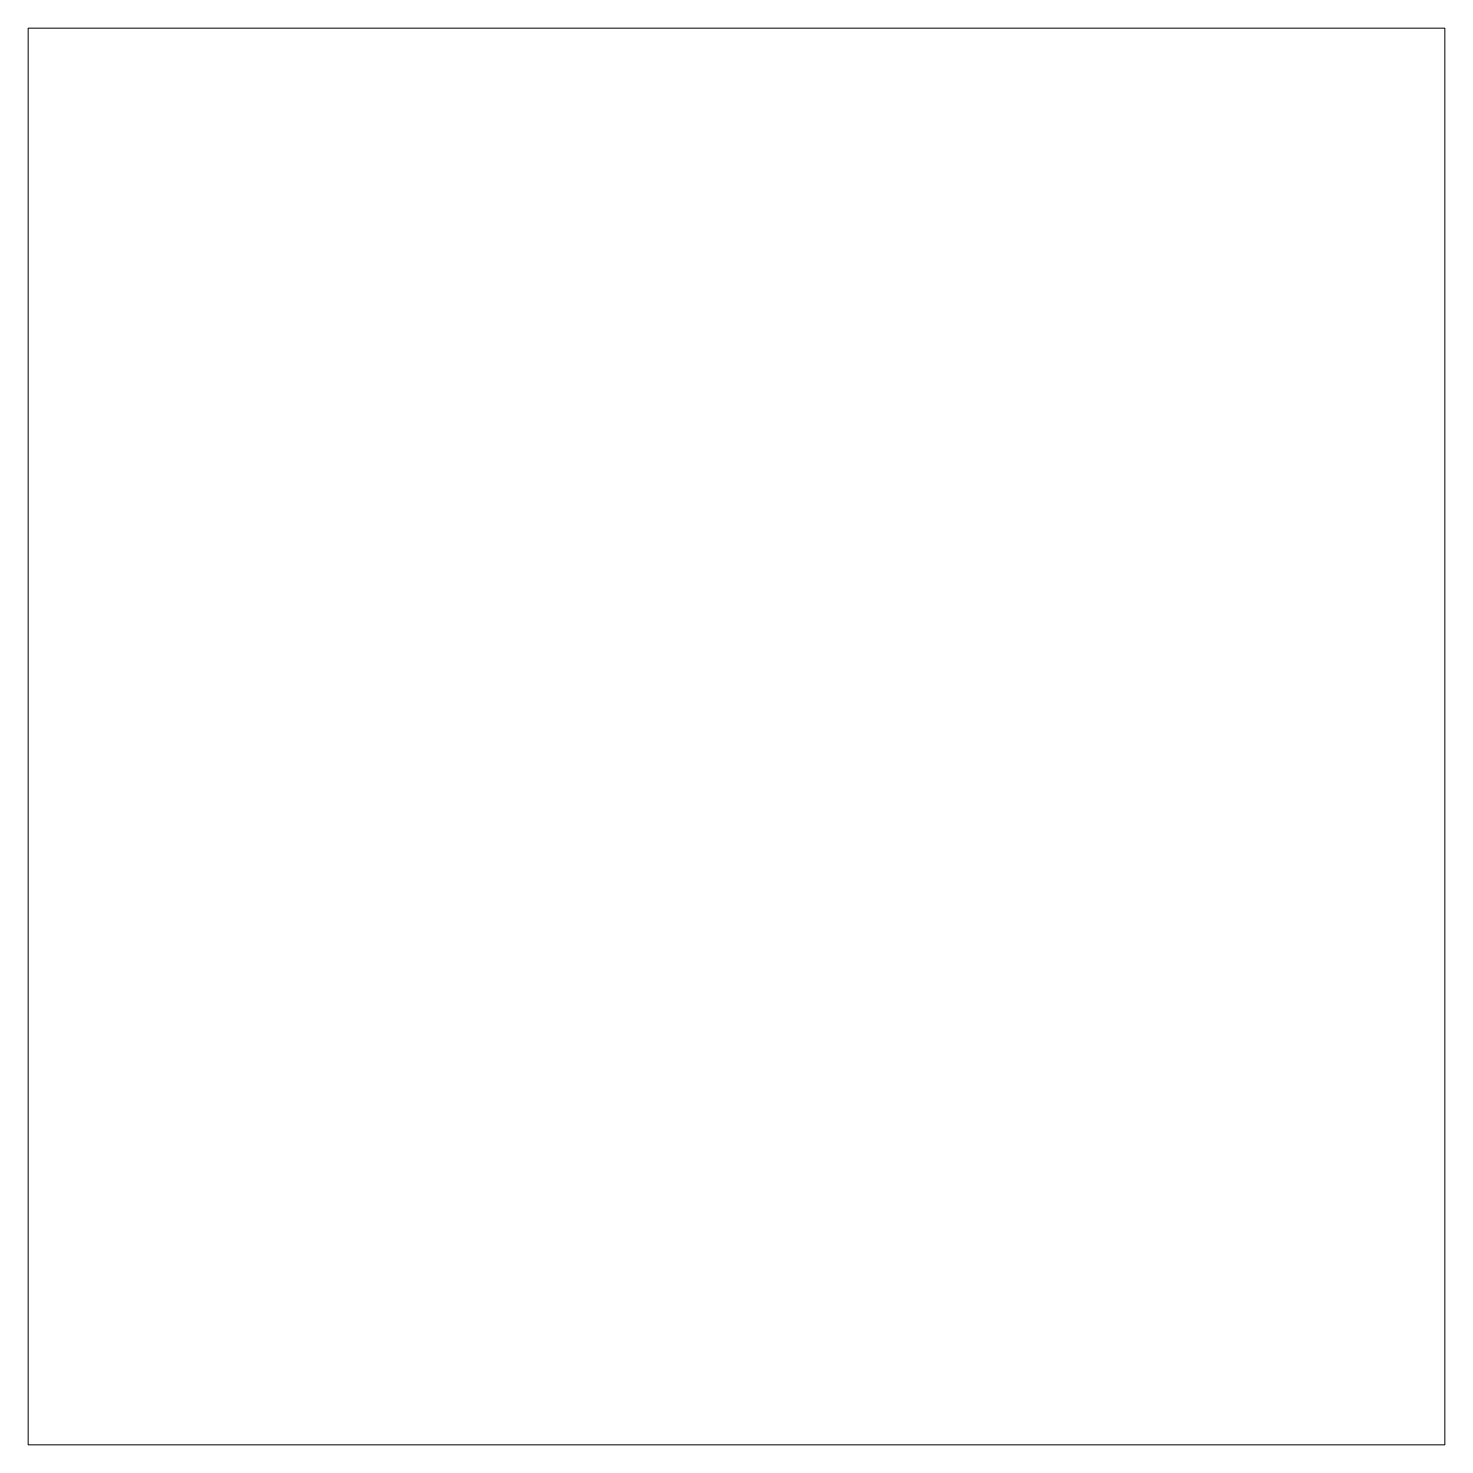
# Model space of a CAD drawing. Header units: millimetres. Extents: x 47.66 to 56.66, y -184.51 to -175.51.
import ezdxf

# ---------------------------------------------------------------- set-up
doc = ezdxf.new("R2010")
doc.units = ezdxf.units.MM
doc.header["$MEASUREMENT"] = 0
doc.layers.add('Layer 2', color=7, linetype='Continuous', lineweight=0)
picture_1 = doc.add_image_def('image1.png', size_in_pixel=(300, 300))

msp = doc.modelspace()

# ---------------------------------------------------------------- pictures from other files: only their frames are drawn
at = {"layer": 'Layer 2'}
image = msp.add_image(picture_1, insert=(47.6632, -184.5079), size_in_units=(9, 9), dxfattribs=at)

doc.saveas('drawing.dxf')
